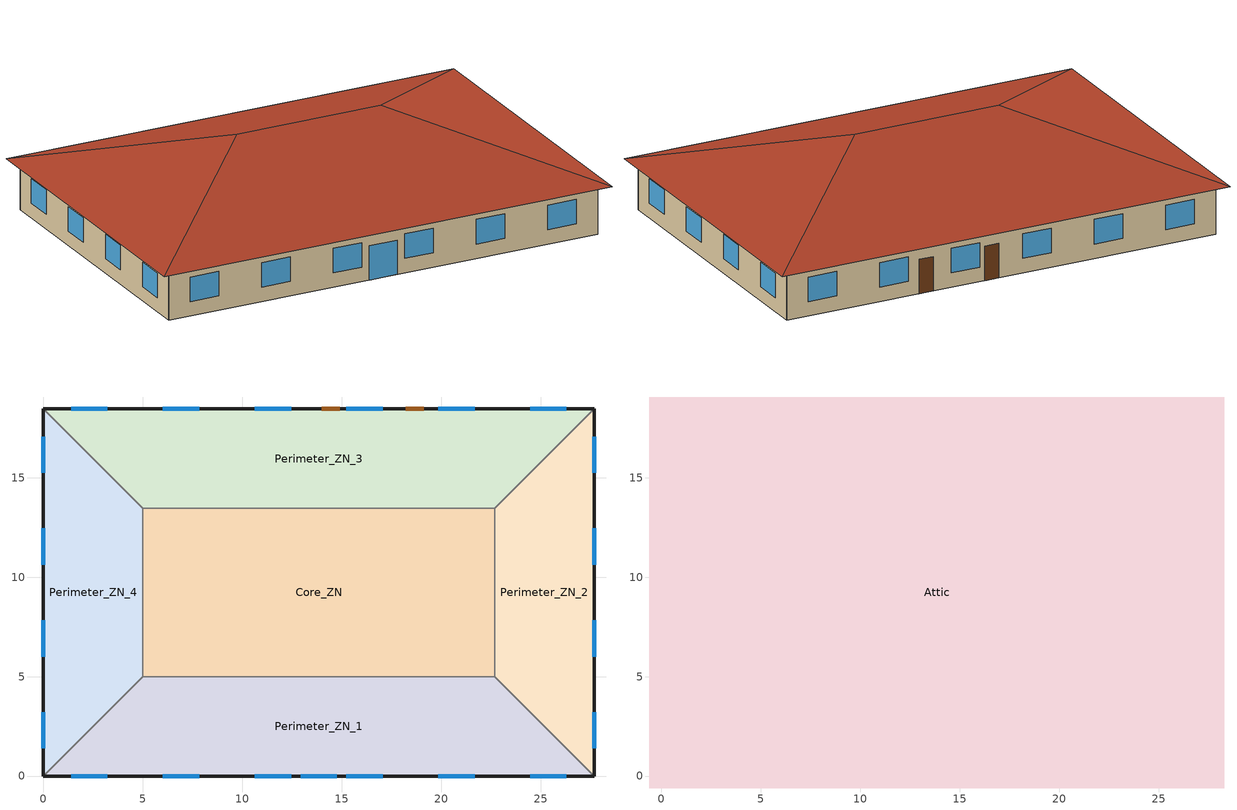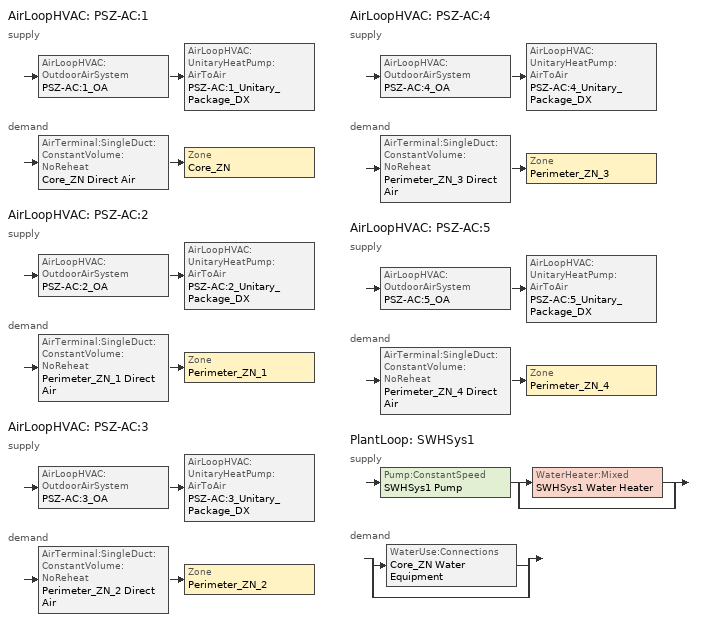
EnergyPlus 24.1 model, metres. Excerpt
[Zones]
Core_ZN
 floor adiabatic (Core_ZN_floor_Ffactor): 5,13.46 22.69,13.46 22.69,5 5,5 z0
 wall to Perimeter_ZN_2 (int_wall): 22.69,5 22.69,13.46 z0:3.05
 wall to Perimeter_ZN_3 (int_wall): 22.69,13.46 5,13.46 z0:3.05
 wall to Perimeter_ZN_1 (int_wall): 5,5 22.69,5 z0:3.05
 wall to Perimeter_ZN_4 (int_wall): 5,13.46 5,5 z0:3.05
Perimeter_ZN_1
 floor ground (Perimeter_ZN_1_floor_Ffactor): 27.69,0 0,0 5,5 22.69,5 z0
 wall outside (nonres_ext_wall_grd): 0,0 27.69,0 z0:3.05
 wall to Perimeter_ZN_2 (int_wall): 27.69,0 22.69,5 z0:3.05
 wall to Perimeter_ZN_4 (int_wall): 5,5 0,0 z0:3.05
 window (Window_U_0.5731_SHGC_South_0.39): 1.39,0 3.22,0 / 6.01,0 7.84,0 / 10.62,0 12.45,0 / 15.24,0 17.07,0 / 19.85,0 21.68,0 / 24.47,0 26.3,0 z0.9:2.42; 12.93,0 14.76,0 z0:2.13
Perimeter_ZN_2
 floor ground (Perimeter_ZN_2_floor_Ffactor): 22.69,13.46 27.69,18.46 27.69,0 22.69,5 z0
 wall outside (nonres_ext_wall_grd): 27.69,0 27.69,18.46 z0:3.05
 wall to Perimeter_ZN_3 (int_wall): 27.69,18.46 22.69,13.46 z0:3.05
 window (Window_U_0.5731_SHGC_East_0.39): 27.69,1.39 27.69,3.22 / 27.69,6.01 27.69,7.84 / 27.69,10.62 27.69,12.45 / 27.69,15.24 27.69,17.07 z0.9:2.42
Perimeter_ZN_3
 floor ground (Perimeter_ZN_3_floor_Ffactor): 5,13.46 0,18.46 27.69,18.46 22.69,13.46 z0
 wall outside (nonres_ext_wall_grd): 27.69,18.46 0,18.46 z0:3.05
 wall to Perimeter_ZN_4 (int_wall): 0,18.46 5,13.46 z0:3.05
 window (Window_U_0.5731_SHGC_North_0.39): 26.3,18.46 24.47,18.46 / 21.68,18.46 19.85,18.46 / 17.07,18.46 15.24,18.46 / 12.45,18.46 10.62,18.46 / 7.84,18.46 6.01,18.46 / 3.22,18.46 1.39,18.46 z0.9:2.42
 door (Swinging Door_con): 14.91,18.46 14,18.46 / 19.13,18.46 18.22,18.46 z0:2.13
Perimeter_ZN_4
 floor ground (Perimeter_ZN_4_floor_Ffactor): 5,5 0,0 0,18.46 5,13.46 z0
 wall outside (nonres_ext_wall_grd): 0,18.46 0,0 z0:3.05
 window (Window_U_0.5731_SHGC_West_0.39): 0,17.07 0,15.24 / 0,12.45 0,10.62 / 0,7.84 0,6.01 / 0,3.22 0,1.39 z0.9:2.42
Attic
 floor outside (ext_soffit_floor): 28.29,19.06 28.29,-0.6 27.69,0 27.69,18.46 z3.05; -0.6,19.06 28.29,19.06 27.69,18.46 0,18.46 z3.05; 0,0 27.69,0 28.29,-0.6 -0.6,-0.6 z3.05; -0.6,19.06 0,18.46 0,0 -0.6,-0.6 z3.05
 floor to Core_ZN (nonres_roof_floor): 5,13.46 22.69,13.46 22.69,5 5,5 z3.05
 floor to Perimeter_ZN_2 (nonres_roof_floor): 22.69,5 22.69,13.46 27.69,18.46 27.69,0 z3.05
 floor to Perimeter_ZN_3 (nonres_roof_floor): 0,18.46 27.69,18.46 22.69,13.46 5,13.46 z3.05
 floor to Perimeter_ZN_1 (nonres_roof_floor): 0,0 5,5 22.69,5 27.69,0 z3.05
 floor to Perimeter_ZN_4 (nonres_roof_floor): 5,13.46 5,5 0,0 0,18.46 z3.05
 roof outside (AtticRoofDeck): 28.29,-0.6,3.05 28.29,19.06,3.05 18.46,9.23,6.33; 28.29,19.06,3.05 -0.6,19.06,3.05 9.23,9.23,6.33 18.46,9.23,6.33; -0.6,-0.6,3.05 28.29,-0.6,3.05 18.46,9.23,6.33 9.23,9.23,6.33; -0.6,19.06,3.05 -0.6,-0.6,3.05 9.23,9.23,6.33
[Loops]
AirLoopHVAC 'PSZ-AC:1'
 supply: AirLoopHVAC:OutdoorAirSystem 'PSZ-AC:1_OA' > AirLoopHVAC:UnitaryHeatPump:AirToAir 'PSZ-AC:1_Unitary_Package_DX'
 demand: AirTerminal:SingleDuct:ConstantVolume:NoReheat 'Core_ZN Direct Air' > Zone 'Core_ZN'
AirLoopHVAC 'PSZ-AC:2'
 supply: AirLoopHVAC:OutdoorAirSystem 'PSZ-AC:2_OA' > AirLoopHVAC:UnitaryHeatPump:AirToAir 'PSZ-AC:2_Unitary_Package_DX'
 demand: AirTerminal:SingleDuct:ConstantVolume:NoReheat 'Perimeter_ZN_1 Direct Air' > Zone 'Perimeter_ZN_1'
AirLoopHVAC 'PSZ-AC:3'
 supply: AirLoopHVAC:OutdoorAirSystem 'PSZ-AC:3_OA' > AirLoopHVAC:UnitaryHeatPump:AirToAir 'PSZ-AC:3_Unitary_Package_DX'
 demand: AirTerminal:SingleDuct:ConstantVolume:NoReheat 'Perimeter_ZN_2 Direct Air' > Zone 'Perimeter_ZN_2'
AirLoopHVAC 'PSZ-AC:4'
 supply: AirLoopHVAC:OutdoorAirSystem 'PSZ-AC:4_OA' > AirLoopHVAC:UnitaryHeatPump:AirToAir 'PSZ-AC:4_Unitary_Package_DX'
 demand: AirTerminal:SingleDuct:ConstantVolume:NoReheat 'Perimeter_ZN_3 Direct Air' > Zone 'Perimeter_ZN_3'
AirLoopHVAC 'PSZ-AC:5'
 supply: AirLoopHVAC:OutdoorAirSystem 'PSZ-AC:5_OA' > AirLoopHVAC:UnitaryHeatPump:AirToAir 'PSZ-AC:5_Unitary_Package_DX'
 demand: AirTerminal:SingleDuct:ConstantVolume:NoReheat 'Perimeter_ZN_4 Direct Air' > Zone 'Perimeter_ZN_4'
PlantLoop 'SWHSys1'
 supply: Pump:ConstantSpeed 'SWHSys1 Pump' > split
  | WaterHeater:Mixed 'SWHSys1 Water Heater'
  | bypass
 demand: split
  | WaterUse:Connections 'Core_ZN Water Equipment'
  | bypass
[Building]
OfficeSmall: Loads convergence tolerance value=0.04; Maximum number of warmup days=25; Minimum number of warmup days=6; North axis=0; Solar distribution=FullInteriorAndExterior; Temperature convergence tolerance value=0.2; Terrain=City
[Site:GroundTemperature:FCfactorMethod]
January ground temperature=13.7; February ground temperature=7; March ground temperature=2.1; April ground temperature=2.6; May ground temperature=4.3; June ground temperature=8.8; July ground temperature=13.9; August ground temperature=17.8; September ground temperature=23.2; October ground temperature=25.6; November ground temperature=24.1; December ground temperature=20.5
[Site:Location]
Albuquerque.Intl.Sunport_NM_USA WMO=723650: Elevation=1620; Latitude=35.04; Longitude=-106.62; Time zone=-7
[Site:WaterMainsTemperature]
Annual average outdoor air temperature=13.6333; Calculation method=Correlation; Maximum difference in monthly average outdoor air temperatures=23.5
[SizingPeriod:DesignDay] Barometric pressure=83318; Day of month=21; Daylight saving time indicator=No; Dry bulb temperature range modifier type=DefaultMultipliers; Humidity condition type=WetBulb; Rain indicator=No; Snow indicator=No
Name | Ashrae clear sky optical depth for beam irradiance taub | Ashrae clear sky optical depth for diffuse irradiance taud | Daily dry bulb temperature range | Day type | Maximum dry bulb temperature | Month | Solar model indicator | Wetbulb or dewpoint at maximum dry bulb | Wind direction | Wind speed | Sky clearness
Albuquerque.Intl.Sunport_NM_USA Ann Clg .4% Condns DB=>MWB | 0.463 | 1.887 | 13.5 | SummerDesignDay | 35.1 | 7 | ASHRAETau | 15.7 | 220 | 4.4
Albuquerque.Intl.Sunport_NM_USA Ann Htg 99.6% Condns DB |  |  | 0 | WinterDesignDay | -7.9 | 12 | ASHRAEClearSky | -7.9 | 0 | 3.2 | 0
[Construction]
AtticRoofDeck: F12 Asphalt shingles, G02 16mm plywood
InteriorFurnishings: Std Wood 6inch
Swinging Door_con: Opaque Door panel_con
Window_U_0.5731_SHGC_East_0.39: Glazing Layer East
Window_U_0.5731_SHGC_North_0.39: Glazing Layer North
Window_U_0.5731_SHGC_South_0.39: Glazing Layer South
Window_U_0.5731_SHGC_West_0.39: Glazing Layer West
ext_soffit_floor: G02 16mm plywood
int_wall: G01 13mm gypsum board, G01 13mm gypsum board
nonres_ext_wall_grd: F07 25mm stucco, G01 16mm gypsum board, Nonres_Exterior_Wall_Insulation_grd, G01 16mm gypsum board
nonres_roof_floor: G01 16mm gypsum board, Nonres_Roof_Insulation
[Construction:FfactorGroundFloor] F factor=1.26363
Name | Area | Perimeterexposed
Core_ZN_floor_Ffactor | 149.657 | 0
Perimeter_ZN_1_floor_Ffactor; Perimeter_ZN_3_floor_Ffactor | 113.45 | 27.69
Perimeter_ZN_2_floor_Ffactor; Perimeter_ZN_4_floor_Ffactor | 67.3 | 18.46
[Material]
Name | Conductivity | Density | Roughness | Solar absorptance | Specific heat | Thermal absorptance | Thickness | Visible absorptance
F07 25mm stucco | 0.72 | 1856 | Smooth | 0.7 | 840 | 0.9 | 0.0254 | 0.7
F12 Asphalt shingles | 0.04 | 1120 | VeryRough | 0.7 | 1260 | 0.9 | 0.0032
G01 13mm gypsum board | 0.16 | 800 | Smooth | 0.7 | 1090 | 0.9 | 0.0127 | 0.5
G01 16mm gypsum board | 0.16 | 800 | MediumSmooth |  | 1090 |  | 0.0159
G02 16mm plywood | 0.12 | 544 | Smooth |  | 1210 |  | 0.0159
Std Wood 6inch | 0.12 | 540 | MediumSmooth | 0.7 | 1210 | 0.9 | 0.15 | 0.7
[Material:NoMass] Solar absorptance=0.7; Thermal absorptance=0.9; Visible absorptance=0.7
Name | Roughness | Thermal resistance
Nonres_Exterior_Wall_Insulation_grd | MediumSmooth | 1.06783
Nonres_Roof_Insulation | MediumSmooth | 4.8919
Opaque Door panel_con | MediumRough | 0.251586
[WindowMaterial:SimpleGlazingSystem] Solar heat gain coefficient=0.39; U factor=3.25421; Visible transmittance=0.39
Glazing Layer East; Glazing Layer North; Glazing Layer South; Glazing Layer West
[AirLoopHVAC] Design supply air flow rate=Autosize
PSZ-AC:1; PSZ-AC:2; PSZ-AC:3; PSZ-AC:4; PSZ-AC:5
[AirLoopHVAC:UnitaryHeatPump:AirToAir] Availability schedule=Always_On; Cooling supply air flow rate=Autosize; Fan placement=BlowThrough; Heating supply air flow rate=Autosize; Maximum outdoor dry bulb temperature for supplemental heater operation=4.44; Maximum supply air temperature from supplemental heater=Autosize; No load supply air flow rate=Autosize; Supply air fan operating mode schedule=HVACOperationSchd
Name | Controlling zone or thermostat location | Cooling coil | Heating coil | Supplemental heating coil | Supply air fan
PSZ-AC:1_Unitary_Package_DX | Core_ZN | PSZ-AC:1 HP Cooling Coil | PSZ-AC:1 Heating Coil | PSZ-AC:1_SuppHeatCoil | PSZ-AC:1 Fan
PSZ-AC:2_Unitary_Package_DX | Perimeter_ZN_1 | PSZ-AC:2 HP Cooling Coil | PSZ-AC:2 Heating Coil | PSZ-AC:2_SuppHeatCoil | PSZ-AC:2 Fan
PSZ-AC:3_Unitary_Package_DX | Perimeter_ZN_2 | PSZ-AC:3 HP Cooling Coil | PSZ-AC:3 Heating Coil | PSZ-AC:3_SuppHeatCoil | PSZ-AC:3 Fan
PSZ-AC:4_Unitary_Package_DX | Perimeter_ZN_3 | PSZ-AC:4 HP Cooling Coil | PSZ-AC:4 Heating Coil | PSZ-AC:4_SuppHeatCoil | PSZ-AC:4 Fan
PSZ-AC:5_Unitary_Package_DX | Perimeter_ZN_4 | PSZ-AC:5 HP Cooling Coil | PSZ-AC:5 Heating Coil | PSZ-AC:5_SuppHeatCoil | PSZ-AC:5 Fan
[AirTerminal:SingleDuct:ConstantVolume:NoReheat] Availability schedule=Always_On; Maximum air flow rate=Autosize
Core_ZN Direct Air; Perimeter_ZN_1 Direct Air; Perimeter_ZN_2 Direct Air; Perimeter_ZN_3 Direct Air; Perimeter_ZN_4 Direct Air
[AvailabilityManager:NightCycle] Applicability schedule=Always_On; Control type=CycleOnAny; Cycling run time=1800; Cycling run time control type=FixedRunTime; Fan schedule=HVACOperationSchd; Thermostat tolerance=1
PSZ-AC:1 Availability Manager; PSZ-AC:2 Availability Manager; PSZ-AC:3 Availability Manager; PSZ-AC:4 Availability Manager; PSZ-AC:5 Availability Manager
[Coil:Cooling:DX:SingleSpeed] Availability schedule=Always_On; Energy input ratio function of flow fraction curve=SmDXalt_EIRFF; Energy input ratio function of temperature curve=SmDXalt_EIRFT; Gross rated cooling cop=3.14722; Gross rated sensible heat ratio=Autosize; Gross rated total cooling capacity=Autosize; Part load fraction correlation curve=SmDXalt_PLR; Rated air flow rate=Autosize; Total cooling capacity function of flow fraction curve=SmDXalt_CapFF; Total cooling capacity function of temperature curve=SmDXalt_CapFT
PSZ-AC:1 HP Cooling Coil; PSZ-AC:2 HP Cooling Coil; PSZ-AC:3 HP Cooling Coil; PSZ-AC:4 HP Cooling Coil; PSZ-AC:5 HP Cooling Coil
[Coil:Heating:DX:SingleSpeed] Availability schedule=Always_On; Crankcase heater capacity=50; Defrost control=OnDemand; Defrost energy input ratio function of temperature curve=HPACDefrostCAPFT; Defrost strategy=ReverseCycle; Energy input ratio function of flow fraction curve=HPACHeatEIRFF; Energy input ratio function of temperature curve=HPACHeatEIRFT; Gross rated heating capacity=Autosize; Gross rated heating cop=3.00696; Heating capacity function of flow fraction curve=HPACHeatCapFF; Heating capacity function of temperature curve=HPACHeatCapFT; Maximum outdoor dry bulb temperature for crankcase heater operation=4.4; Maximum outdoor dry bulb temperature for defrost operation=1.67; Minimum outdoor dry bulb temperature for compressor operation=-12.2; Part load fraction correlation curve=HPACHeatPLFFPLR; Rated air flow rate=Autosize; Resistive defrost heater capacity=Autosize
PSZ-AC:1 Heating Coil; PSZ-AC:2 Heating Coil; PSZ-AC:3 Heating Coil; PSZ-AC:4 Heating Coil; PSZ-AC:5 Heating Coil
[Coil:Heating:Fuel] Availability schedule=Always_On; Burner efficiency=0.8; Fuel type=NaturalGas; Nominal capacity=Autosize
PSZ-AC:1_SuppHeatCoil; PSZ-AC:2_SuppHeatCoil; PSZ-AC:3_SuppHeatCoil; PSZ-AC:4_SuppHeatCoil; PSZ-AC:5_SuppHeatCoil
[Controller:MechanicalVentilation] Availability schedule=MinOA_Sched; Demand controlled ventilation=No; System outdoor air method=ZoneSum; Design specification zone air distribution object name 1=CM DSZAD Building
Name | Zone or zonelist name 1 | Design specification outdoor air object name 1
Core_ZN_DCV | Core_ZN | SZ DSOA Core_ZN
Perimeter_ZN_1_DCV | Perimeter_ZN_1 | SZ DSOA Perimeter_ZN_1
Perimeter_ZN_2_DCV | Perimeter_ZN_2 | SZ DSOA Perimeter_ZN_2
Perimeter_ZN_3_DCV | Perimeter_ZN_3 | SZ DSOA Perimeter_ZN_3
Perimeter_ZN_4_DCV | Perimeter_ZN_4 | SZ DSOA Perimeter_ZN_4
[Controller:OutdoorAir] Economizer control action type=ModulateFlow; Economizer control type=NoEconomizer; Economizer maximum limit dry bulb temperature=28; Economizer maximum limit enthalpy=64000; Lockout type=LockoutWithHeating; Maximum outdoor air flow rate=Autosize; Minimum limit type=FixedMinimum; Minimum outdoor air flow rate=Autosize; Minimum outdoor air schedule=MinOA_Sched
PSZ-AC:1_OA_Controller; PSZ-AC:2_OA_Controller; PSZ-AC:3_OA_Controller; PSZ-AC:4_OA_Controller; PSZ-AC:5_OA_Controller
[DesignSpecification:OutdoorAir] Outdoor air flow per zone floor area=0.000508; Outdoor air method=Flow/Area
SZ DSOA Core_ZN; SZ DSOA Perimeter_ZN_1; SZ DSOA Perimeter_ZN_2; SZ DSOA Perimeter_ZN_3; SZ DSOA Perimeter_ZN_4
[DesignSpecification:ZoneAirDistribution]
CM DSZAD Building: Zone air distribution effectiveness in cooling mode=1; Zone air distribution effectiveness in heating mode=1
[ElectricEquipment] Design level calculation method=Watts/Area; End use subcategory=MiscPlug; Schedule=BLDG_EQUIP_SCH; Watts per floor area=6.78
Name | Zone or zonelist or space or spacelist
Core_ZN_MiscPlug_Equip | Core_ZN
Perimeter_ZN_1_MiscPlug_Equip | Perimeter_ZN_1
Perimeter_ZN_2_MiscPlug_Equip | Perimeter_ZN_2
Perimeter_ZN_3_MiscPlug_Equip | Perimeter_ZN_3
Perimeter_ZN_4_MiscPlug_Equip | Perimeter_ZN_4
[Exterior:Lights]
Exterior_Lights: Control option=AstronomicalClock; Design level=2257.58; End use subcategory=General; Schedule=Exterior_Lgt_ALWAYS_ON
[Fan:OnOff] Availability schedule=HVACOperationSchd; End use subcategory=General; Fan total efficiency=0.53625; Maximum flow rate=Autosize; Motor efficiency=0.825; Motor in airstream fraction=1; Pressure rise=622.5
PSZ-AC:1 Fan; PSZ-AC:2 Fan; PSZ-AC:3 Fan; PSZ-AC:4 Fan; PSZ-AC:5 Fan
[InternalMass] Construction=InteriorFurnishings
Name | Zone or zonelist | Surface area
Core_ZN_InternalMass_1 | Core_ZN | 299.3148
Perimeter_ZN_1_InternalMass_1 | Perimeter_ZN_1 | 226.9
Perimeter_ZN_2_InternalMass_1 | Perimeter_ZN_2 | 134.6
Perimeter_ZN_3_InternalMass_1 | Perimeter_ZN_3 | 226.9
Perimeter_ZN_4_InternalMass_1 | Perimeter_ZN_4 | 134.6
[Lights] Design level calculation method=Watts/Area; End use subcategory=LightsWired; Fraction radiant=0.7; Fraction replaceable=1; Fraction visible=0.2; Return air fraction=0; Return air fraction calculated from plenum temperature=No; Schedule=ltg_sch_office; Watts per floor area=10.67131
Name | Zone or zonelist or space or spacelist
Core_ZN_Lights | Core_ZN
Perimeter_ZN_1_Lights | Perimeter_ZN_1
Perimeter_ZN_2_Lights | Perimeter_ZN_2
Perimeter_ZN_3_Lights | Perimeter_ZN_3
Perimeter_ZN_4_Lights | Perimeter_ZN_4
[People] Activity level schedule=ACTIVITY_SCH; Enable ashrae 55 comfort warnings=No; Floor area per person=18.5806; Fraction radiant=0.3; Mean radiant temperature calculation type=EnclosureAveraged; Number of people calculation method=Area/Person; Sensible heat fraction=Autocalculate
Name | Number of people schedule | Zone or zonelist or space or spacelist
Core_ZN | BLDG_OCC_SCH_wo_SB | Core_ZN
Perimeter_ZN_1 | BLDG_OCC_SCH_wo_SB | Perimeter_ZN_1
Perimeter_ZN_2 | BLDG_OCC_SCH_w_SB | Perimeter_ZN_2
Perimeter_ZN_3 | BLDG_OCC_SCH_wo_SB | Perimeter_ZN_3
Perimeter_ZN_4 | BLDG_OCC_SCH_wo_SB | Perimeter_ZN_4
[PlantEquipmentList]
SWHSys1 Equipment List: SWHSys1 Water Heater, WaterHeater:Mixed
[PlantEquipmentOperation:HeatingLoad]
SWHSys1 Operation Scheme: Load range 1 lower limit=0; Load range 1 upper limit=1e+15; Range 1 equipment list=SWHSys1 Equipment List
[PlantEquipmentOperationSchemes]
SWHSys1 Loop Operation Scheme List: Control scheme 1=SWHSys1 Operation Scheme; Control scheme 1 schedule=PlantOnSched
[PlantLoop]
SWHSys1: Fluid type=Water; Load distribution scheme=Optimal; Maximum loop flow rate=Autosize; Maximum loop temperature=48.89; Minimum loop flow rate=0; Minimum loop temperature=10; Plant equipment operation scheme=SWHSys1 Loop Operation Scheme List; Plant loop volume=Autocalculate
[Pump:ConstantSpeed]
SWHSys1 Pump: Design flow rate=Autosize; Design power consumption=Autosize; Design pump head=0.001; Fraction of motor inefficiencies to fluid stream=0; Motor efficiency=0.3; Pump control type=Intermittent
[SetpointManager:MixedAir] Control variable=Temperature
Name | Setpoint node or nodelist
PSZ-AC:1_OAMixed Air Temp Manager | PSZ-AC:1 Mixed Air Outlet
PSZ-AC:2_OAMixed Air Temp Manager | PSZ-AC:2 Mixed Air Outlet
PSZ-AC:3_OAMixed Air Temp Manager | PSZ-AC:3 Mixed Air Outlet
PSZ-AC:4_OAMixed Air Temp Manager | PSZ-AC:4 Mixed Air Outlet
PSZ-AC:5_OAMixed Air Temp Manager | PSZ-AC:5 Mixed Air Outlet
[SetpointManager:Scheduled]
SWHSys1 Loop Setpoint Manager: Control variable=Temperature; Schedule=SHWSys1-Loop-Temp-Schedule; Setpoint node or nodelist=SWHSys1 Supply Outlet Node
[SetpointManager:SingleZone:Cooling] Control variable=Temperature; Maximum supply air temperature=40; Minimum supply air temperature=12.8
Name | Control zone | Setpoint node or nodelist
SupAirTemp MngrCore_ZN - Clg | Core_ZN | PSZ-AC:1 Zone Equipment Inlet Node
SupAirTemp MngrPerimeter_ZN_1 - Clg | Perimeter_ZN_1 | PSZ-AC:2 Zone Equipment Inlet Node
SupAirTemp MngrPerimeter_ZN_2 - Clg | Perimeter_ZN_2 | PSZ-AC:3 Zone Equipment Inlet Node
SupAirTemp MngrPerimeter_ZN_3 - Clg | Perimeter_ZN_3 | PSZ-AC:4 Zone Equipment Inlet Node
SupAirTemp MngrPerimeter_ZN_4 - Clg | Perimeter_ZN_4 | PSZ-AC:5 Zone Equipment Inlet Node
[SetpointManager:SingleZone:Heating] Control variable=Temperature; Maximum supply air temperature=40; Minimum supply air temperature=12.8
Name | Control zone | Setpoint node or nodelist
SupAirTemp MngrCore_ZN - Htg | Core_ZN | PSZ-AC:1 Supply Equipment Outlet Node
SupAirTemp MngrPerimeter_ZN_1 - Htg | Perimeter_ZN_1 | PSZ-AC:2 Supply Equipment Outlet Node
SupAirTemp MngrPerimeter_ZN_2 - Htg | Perimeter_ZN_2 | PSZ-AC:3 Supply Equipment Outlet Node
SupAirTemp MngrPerimeter_ZN_3 - Htg | Perimeter_ZN_3 | PSZ-AC:4 Supply Equipment Outlet Node
SupAirTemp MngrPerimeter_ZN_4 - Htg | Perimeter_ZN_4 | PSZ-AC:5 Supply Equipment Outlet Node
[Sizing:Plant]
SWHSys1: Design loop exit temperature=48.89; Loop design temperature difference=5; Loop type=Heating
[Sizing:System] 100 outdoor air in cooling=No; 100 outdoor air in heating=No; Central cooling capacity control method=OnOff; Central cooling design supply air humidity ratio=0.0085; Central cooling design supply air temperature=12.8; Central heating design supply air humidity ratio=0.008; Central heating design supply air temperature=40; Central heating maximum system air flow ratio=1; Cooling design capacity=Autosize; Cooling design capacity method=CoolingDesignCapacity; Cooling supply air flow rate=0; Cooling supply air flow rate method=DesignDay; Design outdoor air flow rate=Autosize; Heating design capacity=Autosize; Heating design capacity method=HeatingDesignCapacity; Heating supply air flow rate=0; Heating supply air flow rate method=DesignDay; Precool design humidity ratio=0.008; Precool design temperature=12.8; Preheat design humidity ratio=0.008; Preheat design temperature=7; System outdoor air method=ZoneSum; Type of load to size on=Sensible; Type of zone sum to use=NonCoincident; Zone maximum outdoor air fraction=1
PSZ-AC:1; PSZ-AC:2; PSZ-AC:3; PSZ-AC:4; PSZ-AC:5
[Sizing:Zone] Cooling design air flow method=DesignDay; Cooling design air flow rate=0; Cooling minimum air flow fraction=0; Heating design air flow method=DesignDay; Heating design air flow rate=0; Zone cooling design supply air humidity ratio=0.0085; Zone cooling design supply air humidity ratio difference=0.005; Zone cooling design supply air temperature=12.8; Zone cooling design supply air temperature input method=SupplyAirTemperature; Zone heating design supply air humidity ratio=0.008; Zone heating design supply air temperature=40; Zone heating design supply air temperature input method=SupplyAirTemperature; Zone humidification design supply air humidity ratio difference=0.005; Zone latent cooling design supply air humidity ratio input method=HumidityRatioDifference; Zone latent heating design supply air humidity ratio input method=HumidityRatioDifference; Zone load sizing method=Sensible Load Only No Latent Load
Name | Design specification outdoor air object
Core_ZN | SZ DSOA Core_ZN
Perimeter_ZN_1 | SZ DSOA Perimeter_ZN_1
Perimeter_ZN_2 | SZ DSOA Perimeter_ZN_2
Perimeter_ZN_3 | SZ DSOA Perimeter_ZN_3
Perimeter_ZN_4 | SZ DSOA Perimeter_ZN_4
[ThermostatSetpoint:DualSetpoint] Cooling setpoint temperature schedule=CLGSETP_SCH_NO_SETBACK; Heating setpoint temperature schedule=HTGSETP_SCH_NO_OPTIMUM
Core_ZN Dual SP Control; Perimeter_ZN_1 Dual SP Control; Perimeter_ZN_2 Dual SP Control; Perimeter_ZN_3 Dual SP Control; Perimeter_ZN_4 Dual SP Control
[WaterHeater:Mixed]
SWHSys1 Water Heater: Ambient temperature indicator=Zone; Ambient temperature zone=CORE_ZN; Deadband temperature difference=2; Heater control type=Cycle; Heater fuel type=Electricity; Heater maximum capacity=11722.84; Heater thermal efficiency=1; Maximum temperature limit=82.2222; Off cycle loss coefficient to ambient temperature=1.87018; Off cycle parasitic fuel consumption rate=572; Off cycle parasitic fuel type=Electricity; Off cycle parasitic heat fraction to tank=0; On cycle loss coefficient to ambient temperature=1.87018; On cycle parasitic fuel consumption rate=572; On cycle parasitic fuel type=Electricity; Peak use flow rate=4.048e-06; Setpoint temperature schedule=SHWSys1 Water Heater Setpoint Temperature Schedule; Tank volume=0.1514; Use flow rate fraction schedule=BLDG_SWH_SCH
[WaterUse:Connections]
Core_ZN Water Equipment: Water use equipment name 1=Core_ZN Water Equipment
[WaterUse:Equipment]
Core_ZN Water Equipment: Zone=Core_ZN; End use subcategory=WaterUse; Flow rate fraction schedule=BLDG_SWH_SCH; Hot water supply temperature schedule=Core_ZN Water Equipment Hot Supply Temp Sched; Latent fraction schedule=Core_ZN Water Equipment Latent fract sched; Peak flow rate=4.048e-06; Sensible fraction schedule=Core_ZN Water Equipment Sensible fract sched; Target temperature schedule=Core_ZN Water Equipment Temp Sched
[Zone] Ceiling height=Autocalculate; Floor area=Autocalculate; Multiplier=1; Type=1; Volume=Autocalculate
Name | Part of total floor area
Attic | No
Core_ZN; Perimeter_ZN_1; Perimeter_ZN_2; Perimeter_ZN_3; Perimeter_ZN_4 | Yes
[ZoneControl:Thermostat] Control type schedule=Dual Zone Control Type Sched
Name | Zone or zonelist | Control 1
Core_ZN Thermostat | Core_ZN | Core_ZN Dual SP Control
Perimeter_ZN_1 Thermostat | Perimeter_ZN_1 | Perimeter_ZN_1 Dual SP Control
Perimeter_ZN_2 Thermostat | Perimeter_ZN_2 | Perimeter_ZN_2 Dual SP Control
Perimeter_ZN_3 Thermostat | Perimeter_ZN_3 | Perimeter_ZN_3 Dual SP Control
Perimeter_ZN_4 Thermostat | Perimeter_ZN_4 | Perimeter_ZN_4 Dual SP Control
[Zone equipment]
Core_ZN: Core_ZN Direct Air
Perimeter_ZN_1: Perimeter_ZN_1 Direct Air
Perimeter_ZN_2: Perimeter_ZN_2 Direct Air
Perimeter_ZN_3: Perimeter_ZN_3 Direct Air
Perimeter_ZN_4: Perimeter_ZN_4 Direct Air
[ZoneInfiltration:DesignFlowRate] Temperature term coefficient=0; Velocity squared term coefficient=0
Name | Constant term coefficient | Design flow rate | Design flow rate calculation method | Schedule | Velocity term coefficient | Zone or zonelist or space or spacelist | Flow rate per exterior surface area
Attic_Infiltration | 1 | 0.2001 | Flow/Zone | ALWAYS_ON | 0 | Attic
Perimeter_ZN_1_Door_Infiltration | 1 | 0.129785 | Flow/Zone | INFIL_Door_Opening_SCH | 0 | Perimeter_ZN_1
Perimeter_ZN_1_Infiltration | 0 | 0 | Flow/ExteriorWallArea | INFIL_QUARTER_ON_SCH | 0.224 | Perimeter_ZN_1 | 0.00102523
Perimeter_ZN_2_Infiltration | 0 | 0 | Flow/ExteriorWallArea | INFIL_QUARTER_ON_SCH | 0.224 | Perimeter_ZN_2 | 0.00102523
Perimeter_ZN_3_Infiltration | 0 | 0 | Flow/ExteriorWallArea | INFIL_QUARTER_ON_SCH | 0.224 | Perimeter_ZN_3 | 0.00102523
Perimeter_ZN_4_Infiltration | 0 | 0 | Flow/ExteriorWallArea | INFIL_QUARTER_ON_SCH | 0.224 | Perimeter_ZN_4 | 0.00102523
[Curve:Biquadratic] Maximum value of x=23.88889; Maximum value of y=46.11111; Minimum value of x=12.77778; Minimum value of y=21.11111
Name | Coefficient1 constant | Coefficient2 x | Coefficient3 x 2 | Coefficient4 y | Coefficient5 y 2 | Coefficient6 x y
HPACDefrostCAPFT; SmDXalt_EIRFT | 0.297145 | 0.0430933 | -0.000748766 | 0.00597727 | 0.000482112 | -0.000956448
SmDXalt_CapFT | 0.766956 | 0.0107756 | -4.14703e-05 | 0.00134961 | -0.000261144 | 0.000457488
[Curve:Cubic]
Name | Maximum value of x | Minimum value of x | Coefficient1 constant | Coefficient2 x | Coefficient3 x 2 | Coefficient4 x 3
HPACHeatCapFF | 1.5 | 0.5 | 0.84 | 0.16 | 0 | 0
HPACHeatCapFT | 20 | -20 | 0.758746 | 0.027626 | 0.000148716 | 3.4992e-06
HPACHeatEIRFT | 20 | -20 | 1.19248 | -0.0300438 | 0.00103745 | -2.3328e-05
[Curve:Quadratic]
Name | Maximum value of x | Minimum value of x | Coefficient1 constant | Coefficient2 x | Coefficient3 x 2
HPACHeatEIRFF | 1 | 0 | 1.3824 | -0.4336 | 0.0512
HPACHeatPLFFPLR; SmDXalt_PLR | 1 | 0 | 0.85 | 0.15 | 0
SmDXalt_CapFF | 1.5 | 0.5 | 0.8 | 0.2 | 0
SmDXalt_EIRFF | 1.5 | 0.5 | 1.156 | -0.1816 | 0.0256
[Schedule:Compact]
ACTIVITY_SCH: Through: 12/31, For: AllDays, Until: 24:00, 120
ALWAYS_ON; Exterior_Lgt_ALWAYS_ON; MinOA_Sched; PlantOnSched: Through: 12/31, For: AllDays, Until: 24:00, 1
BLDG_EQUIP_SCH: Through: 12/31, For: WeekDays, Until: 6:00, 0.5, Until: 8:00, 0.5, Until: 12:00, 1, Until: 13:00, 0.94, Until: 17:00, 1, Until: 18:00, 0.5, Until: 23:00, 0.2, Until: 24:00, 0.2, For: Weekends, Until: 24:00, 0.2, For: Holiday, Until: 24:00, 0.2, For: WinterDesignDay, Until: 24:00, 0, For: SummerDesignDay, Until: 24:00, 1, For: CustomDay1, Until: 24:00, 0, For: CustomDay2, Until: 24:00, 0
BLDG_OCC_SCH_w_SB: Through: 12/31, For: Weekdays, Until: 01:00, 0, Until: 02:00, 0, Until: 03:00, 0, Until: 04:00, 0, Until: 05:00, 0, Until: 06:00, 0, Until: 07:00, 0.11, Until: 08:00, 0.21, Until: 09:00, 1, Until: 10:00, 1, Until: 11:00, 0, Until: 12:00, 1, Until: 13:00, 0, Until: 14:00, 1, Until: 15:00, 0, Until: 16:00, 1, Until: 17:00, 1, Until: 18:00, 0.32, Until: 19:00, 0.11, Until: 20:00, 0.11, Until: 21:00, 0.11, Until: 22:00, 0.11, Until: 23:00, 0.05, Until: 24:00, 0, For: Weekends, Until: 01:00, 0, Until: 02:00, 0, Until: 03:00, 0, Until: 04:00, 0, Until: 05:00, 0, Until: 06:00, 0, Until: 07:00, 0, Until: 08:00, 0, Until: 09:00, 0, Until: 10:00, 0, Until: 11:00, 0, Until: 12:00, 0, Until: 13:00, 0, Until: 14:00, 0, Until: 15:00, 0, Until: 16:00, 0, Until: 17:00, 0, Until: 18:00, 0, Until: 19:00, 0, Until: 20:00, 0, Until: 21:00, 0, Until: 22:00, 0, Until: 23:00, 0, Until: 24:00, 0, For: Holiday, Until: 24:00, 0, For: WinterDesignDay, Until: 24:00, 0, For: SummerDesignDay, Until: 24:00, 1, For: CustomDay1, Until: 24:00, 0, For: CustomDay2, Until: 24:00, 0
BLDG_OCC_SCH_wo_SB: Through: 12/31, For: Weekdays, Until: 01:00, 0, Until: 02:00, 0, Until: 03:00, 0, Until: 04:00, 0, Until: 05:00, 0, Until: 06:00, 0, Until: 07:00, 0.11, Until: 08:00, 0.21, Until: 09:00, 1, Until: 10:00, 1, Until: 11:00, 1, Until: 12:00, 1, Until: 13:00, 0.610395, Until: 14:00, 1, Until: 15:00, 1, Until: 16:00, 1, Until: 17:00, 1, Until: 18:00, 0.32, Until: 19:00, 0.11, Until: 20:00, 0.11, Until: 21:00, 0.11, Until: 22:00, 0.11, Until: 23:00, 0.05, Until: 24:00, 0, For: Weekends, Until: 01:00, 0, Until: 02:00, 0, Until: 03:00, 0, Until: 04:00, 0, Until: 05:00, 0, Until: 06:00, 0, Until: 07:00, 0, Until: 08:00, 0, Until: 09:00, 0, Until: 10:00, 0, Until: 11:00, 0, Until: 12:00, 0, Until: 13:00, 0, Until: 14:00, 0, Until: 15:00, 0, Until: 16:00, 0, Until: 17:00, 0, Until: 18:00, 0, Until: 19:00, 0, Until: 20:00, 0, Until: 21:00, 0, Until: 22:00, 0, Until: 23:00, 0, Until: 24:00, 0, For: Holiday, Until: 24:00, 0, For: WinterDesignDay, Until: 24:00, 0, For: SummerDesignDay, Until: 24:00, 1, For: CustomDay1, Until: 24:00, 0, For: CustomDay2, Until: 24:00, 0
BLDG_SWH_SCH: Through: 12/31, For: WeekDays, Until: 7:00, 0, Until: 8:00, 0.27, Until: 9:00, 0.55, Until: 11:00, 0.64, Until: 12:00, 0.82, Until: 13:00, 1, Until: 14:00, 0.91, Until: 16:00, 0.55, Until: 17:00, 0.73, Until: 19:00, 0.37, Until: 20:00, 0.18, Until: 21:00, 0.27, Until: 22:00, 0.09, Until: 24:00, 0, For: Weekends, Until: 24:00, 0, For: Holiday, Until: 24:00, 0, For: WinterDesignDay, Until: 7:00, 0, Until: 8:00, 0.27, Until: 9:00, 0.55, Until: 11:00, 0.64, Until: 12:00, 0.82, Until: 13:00, 1, Until: 14:00, 0.91, Until: 16:00, 0.55, Until: 17:00, 0.73, Until: 19:00, 0.37, Until: 20:00, 0.18, Until: 21:00, 0.27, Until: 22:00, 0.09, Until: 24:00, 0, For: SummerDesignDay, Until: 7:00, 0, Until: 8:00, 0.27, Until: 9:00, 0.55, Until: 11:00, 0.64, Until: 12:00, 0.82, Until: 13:00, 1, Until: 14:00, 0.91, Until: 16:00, 0.55, Until: 17:00, 0.73, Until: 19:00, 0.37, Until: 20:00, 0.18, Until: 21:00, 0.27, Until: 22:00, 0.09, Until: 24:00, 0, For: CustomDay1, Until: 24:00, 0, For: CustomDay2, Until: 24:00, 0
CLGSETP_SCH_NO_SETBACK: Through: 12/31, For: WeekDays, Until: 6:00, 23.89, Until: 7:00, 23.89, Until: 18:00, 23.89, Until: 24:00, 23.89, For: Weekends, Until: 24:00, 23.89, For: Holiday, Until: 24:00, 23.89, For: WinterDesignDay, Until: 24:00, 29.44, For: SummerDesignDay, Until: 24:00, 23.89, For: CustomDay1, Until: 24:00, 23.89, For: CustomDay2, Until: 24:00, 23.89
Core_ZN Water Equipment Hot Supply Temp Sched: Through: 12/31, For: AllDays, Until: 24:00, 55
Core_ZN Water Equipment Latent fract sched: Through: 12/31, For: AllDays, Until: 24:00, 0.05
Core_ZN Water Equipment Sensible fract sched: Through: 12/31, For: AllDays, Until: 24:00, 0.2
Core_ZN Water Equipment Temp Sched: Through: 12/31, For: AllDays, Until: 24:00, 48.8
Dual Zone Control Type Sched: Through: 12/31, For: AllDays, Until: 24:00, 4
HTGSETP_SCH_NO_OPTIMUM: Through: 12/31, For: WeekDays, Until: 6:00, 15.56, Until: 7:00, 21.11, Until: 19:00, 21.11, Until: 24:00, 15.56, For: Weekends, Until: 24:00, 15.56, For: Holiday, Until: 24:00, 15.56, For: WinterDesignDay, Until: 24:00, 21.11, For: SummerDesignDay, Until: 24:00, 15.56, For: CustomDay1, Until: 24:00, 15.56, For: CustomDay2, Until: 24:00, 15.56
HVACOperationSchd: Through: 12/31, For: Weekdays SummerDesignDay, Until: 06:00, 0, Until: 19:00, 1, Until: 24:00, 0, For: Weedends WinterDesignDay, Until: 24:00, 0, For: Holidays AllOtherDays, Until: 24:00, 0
INFIL_Door_Opening_SCH: Through: 12/31, For: Weekdays, Until: 06:00, 0, Until: 07:00, 0.144, Until: 08:00, 1, Until: 12:00, 0.144, Until: 13:00, 1, Until: 17:00, 0.144, Until: 18:00, 1, Until: 19:00, 0.144, Until: 24:00, 0, For: Saturday Sunday Holidays AllOtherDays, Until: 24:00, 0
INFIL_QUARTER_ON_SCH: Through: 12/31, For: Weekdays, Until: 07:00, 1, Until: 19:00, 0.25, Until: 24:00, 1, For: Saturday, Until: 07:00, 1, Until: 18:00, 0.25, Until: 24:00, 1, For: WinterDesignDay SummerDesignDay, Until: 24:00, 1, For: Sunday Holidays AllOtherDays, Until: 24:00, 1
SHWSys1 Water Heater Setpoint Temperature Schedule; SHWSys1-Loop-Temp-Schedule: Through: 12/31, For: AllDays, Until: 24:00, 60
ltg_sch_office: Through: 12/31, For: SummerDesignDay, Until: 24:00, 1, For: WinterDesignDay, Until: 24:00, 0, For: Weekdays, Until: 5:00, 0.18, Until: 7:00, 0.23, Until: 8:00, 0.42, Until: 12:00, 0.9, Until: 13:00, 0.8, Until: 17:00, 0.9, Until: 18:00, 0.61, Until: 20:00, 0.42, Until: 22:00, 0.32, Until: 23:00, 0.23, Until: 24:00, 0.18, For: Saturday, Until: 24:00, 0.18, For: AllOtherDays, Until: 24:00, 0.18
